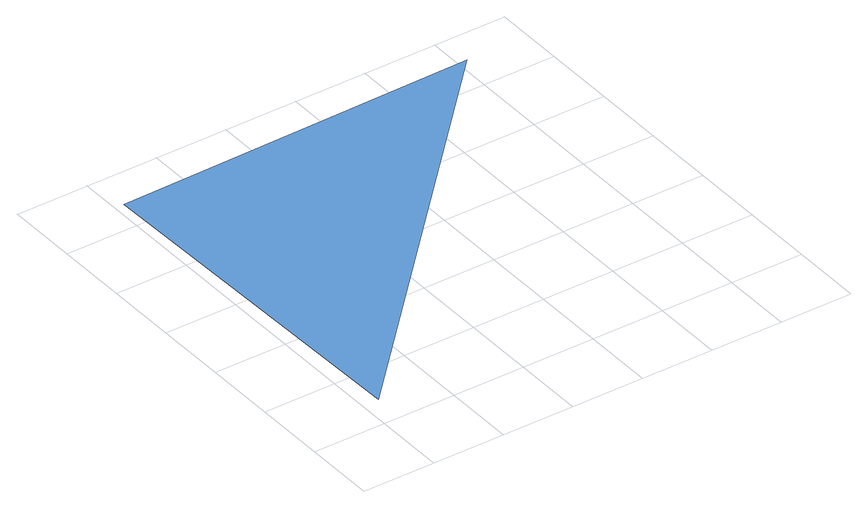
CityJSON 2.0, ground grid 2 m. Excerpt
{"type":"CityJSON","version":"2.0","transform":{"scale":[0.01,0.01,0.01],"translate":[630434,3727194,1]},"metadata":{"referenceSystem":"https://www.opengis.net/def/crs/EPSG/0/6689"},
"CityObjects":{
"waterbody1":{"type":"WaterBody","attributes":{"name":"福岡県津波浸水想定図","class":"1140","function":"2","WaterBodyTsunamiRiskAttribute.description":"1","WaterBodyTsunamiRiskAttribute.rank":"2"},"geometry":[{"type":"MultiSurface","lod":"1","boundaries":[[[0,1,2]]]}]}
},
"vertices":[
[46,88,75],[1026,1107,75],[27,1088,75]
]}
